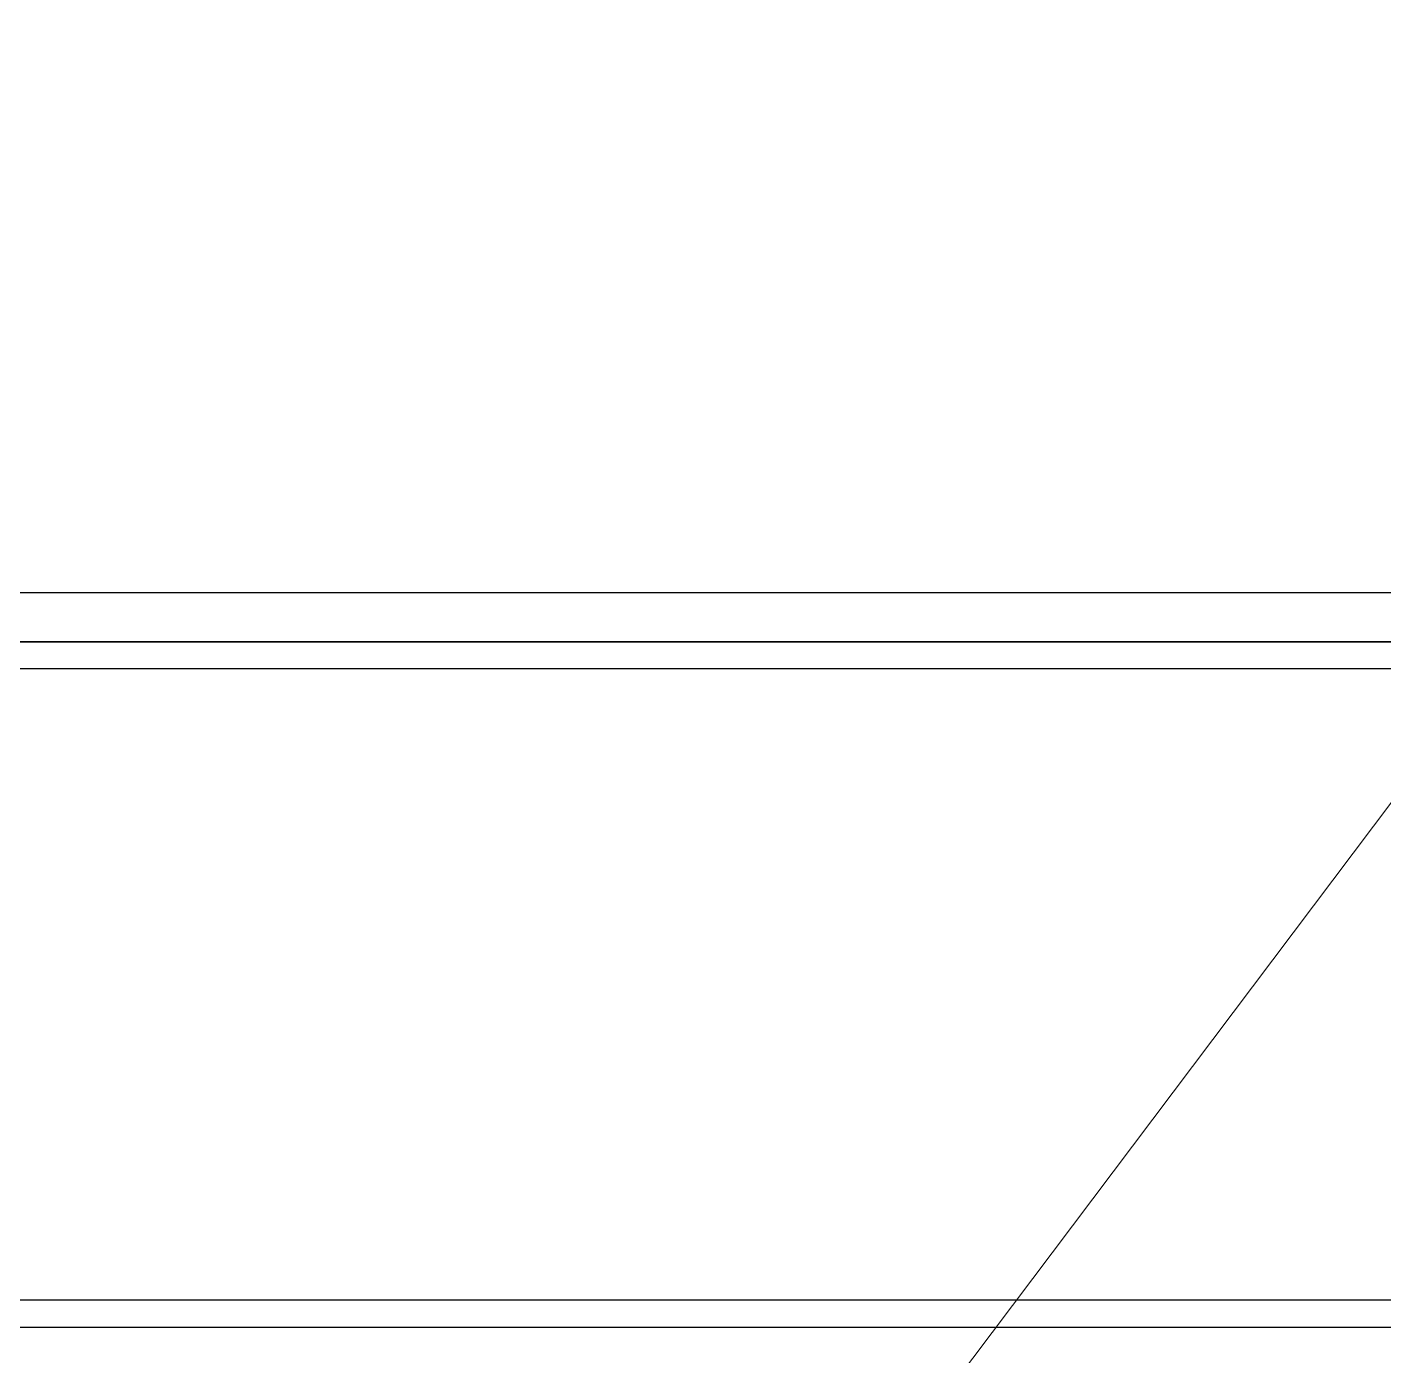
# Model space of a CAD drawing. Header units: millimetres. Extents: x 8981 to 59433, y 5244 to 14154.
# Drawn here: x 16606.3 to 16883.3, y 10462 to 10733.4 of the extents above; entities that cross this region are included whole.
import ezdxf

# ---------------------------------------------------------------- set-up
doc = ezdxf.new("R2010")
doc.units = ezdxf.units.MM
doc.layers.add('1实线层', color=7, linetype='Continuous', lineweight=30)
doc.layers.add('铁心', color=3, linetype='Continuous', lineweight=0)

msp = doc.modelspace()

# ---------------------------------------------------------------- linework, layer by layer
at = {"layer": '1实线层'}
for p, q in [((17563.964, 10602.338), (16443.964, 10602.338)), ((17563.964, 10473.338), (16443.964, 10473.338))]:
    msp.add_line(p, q, dxfattribs=at)
for points in [[(17438.964, 10617.838), (16568.964, 10617.838), (16568.964, 10607.838), (17438.964, 10607.838)], [(17563.964, 10607.838), (16443.964, 10607.838), (16443.964, 10467.838), (17563.964, 10467.838)]]:
    msp.add_lwpolyline(points, close=True, dxfattribs=at)
at = {"layer": '铁心'}
msp.add_line((17003.964, 10733.384), (16703.67, 10334.348), dxfattribs=at)

doc.saveas('drawing.dxf')
